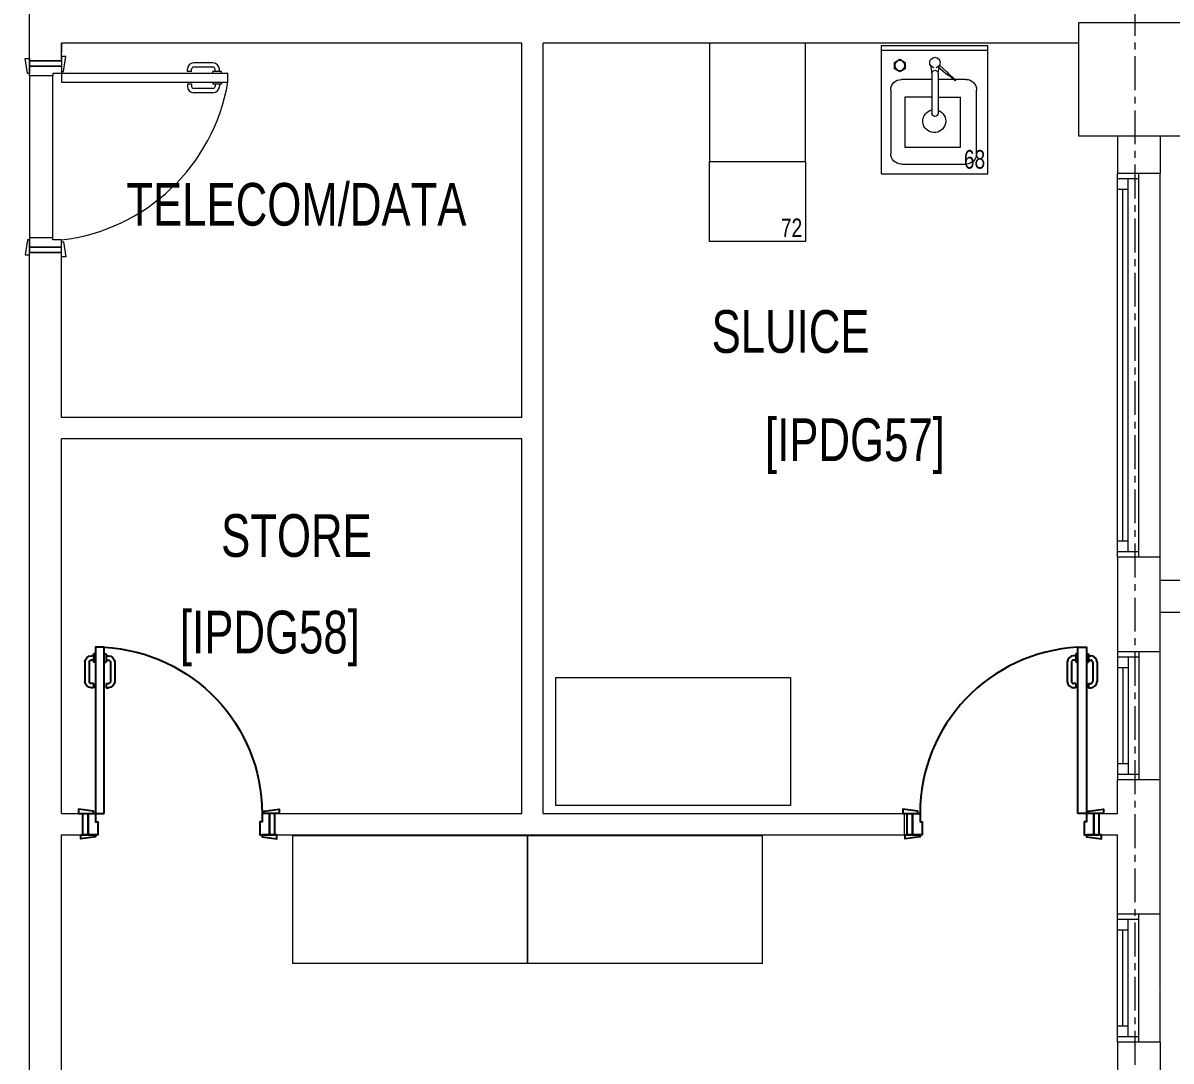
# Model space of a CAD drawing. Header units: millimetres. Extents: x 26027 to 581921, y 7230 to 233891.
# Drawn here: x 475035 to 480418, y 144941 to 149810 of the extents above; entities that cross this region are included whole.
import ezdxf

# ---------------------------------------------------------------- set-up
doc = ezdxf.new("R2010")
doc.units = ezdxf.units.MM
doc.header["$LTSCALE"] = 5
doc.linetypes.add('CENTER', pattern=[50.8, 31.75, -6.35, 6.35, -6.35])
doc.linetypes.add('HIDDEN2', pattern=[0.1875, 0.125, -0.0625])
for name, color, linetype, lineweight in [('72_EGR_BASE_TEXT', 7, 'Continuous', 5), ('Aluminum', 7, 'Continuous', 5), ('car', 250, 'Continuous', 5), ('Medical Equipment and Furniture', 163, 'Continuous', 0), ('Medical Equipment and Furniture1', 163, 'Continuous', 5), ('Proj', 7, 'HIDDEN2', 5), ('Structure', 20, 'Continuous', 5), ('Walls', 32, 'Continuous', 5)]:
    doc.layers.add(name, color=color, linetype=linetype, lineweight=lineweight)
doc.layers.add('axes', color=9, linetype='Continuous')
doc.layers.add('GE-ARCHITECTURAL_ELEMENTS', color=8, linetype='Continuous')
doc.layers.add('EXF', color=7, linetype='Continuous', lineweight=0, true_color=0x4e7e3e)
doc.layers.add('Wooden Joinery', color=7, linetype='Continuous', lineweight=5, true_color=0xffdcd1)
doc.styles.add('X3G_ENTITY_257CFD', font='swisscl.ttf', dxfattribs={"height": 200})
doc.styles.add('X3G_ENTITY_2587EA', font='swisscl.ttf', dxfattribs={"height": 200})

# ---------------------------------------------------------------- blocks, each defined once
blk = doc.blocks.new('WASHER  BEDPAN URINAL FLOOR TYPE')
at = {"layer": 'Medical Equipment and Furniture1'}
for p, q in [((246.7673, -230.2605), (246.3173, -230.2605)), ((246.3173, -230.2605), (246.3173, -230.6355)), ((246.7673, -230.6355), (246.7673, -230.2605))]:
    blk.add_line(p, q, dxfattribs=at)
blk.add_lwpolyline([(246.3173, -231.1905), (246.3173, -230.6355), (246.7673, -230.6355), (246.7673, -231.1905), (246.3173, -231.1905)], dxfattribs=at)
blk = doc.blocks.new('Slop Hopper')
at = {"layer": 'Medical Equipment and Furniture1'}
for p, q in [((1327.37, 1279.91), (1327.37, 1339.91)), ((1327.37, 1339.91), (1377.37, 1339.91)), ((1336.9, 1335.39), (1367.15, 1335.39)), ((1377.37, 1339.91), (1377.37, 1279.91)), ((1331.89, 1300.66), (1331.89, 1330.39)), ((1372.14, 1330.38), (1372.14, 1300.65)), ((1338.53, 1304.04), (1338.53, 1327.46)), ((1338.53, 1327.46), (1364.59, 1327.46)), ((1364.59, 1327.46), (1364.59, 1304.04)), ((1351.16, 1293.73), (1351.16, 1311.59)), ((1354.09, 1292.76), (1354.09, 1311.6)), ((1351.16, 1304.04), (1338.53, 1304.04)), ((1354.09, 1304.04), (1364.59, 1304.04)), ((1336.15, 1292.05), (1333.62, 1290.6)), ((1338.67, 1290.6), (1336.15, 1292.05)), ((1351.16, 1295.65), (1336.89, 1295.65)), ((1350.46, 1288.9), (1351.16, 1292.85)), ((1351.16, 1292.92), (1351.16, 1293.7)), ((1367.14, 1295.65), (1354.09, 1295.65)), ((1354.09, 1292.76), (1354.78, 1288.9)), ((1354.11, 1289.68), (1357.62, 1292.77)), ((1354.74, 1288.96), (1358.25, 1292.05)), ((1357.63, 1292.78), (1359.1, 1293.78)), ((1358.26, 1292.07), (1359.19, 1293.12)), ((1359.1, 1293.78), (1359.39, 1293.97)), ((1359.19, 1293.12), (1359.68, 1293.65)), ((1359.39, 1293.97), (1359.53, 1294.07)), ((1359.53, 1294.07), (1359.65, 1294.16)), ((1361.99, 1296.2), (1359.59, 1294.08)), ((1359.65, 1294.16), (1359.74, 1294.23)), ((1359.68, 1293.65), (1359.79, 1293.78)), ((1359.79, 1293.78), (1359.89, 1293.88)), ((1362.21, 1295.94), (1359.8, 1293.84)), ((1359.89, 1293.88), (1359.97, 1293.97)), ((1359.97, 1293.97), (1360.04, 1294.05)), ((1333.62, 1290.6), (1333.62, 1287.67)), ((1333.62, 1287.67), (1336.15, 1286.2)), ((1336.15, 1286.2), (1338.67, 1287.67)), ((1338.67, 1287.67), (1338.67, 1290.6)), ((1327.37, 1281.91), (1377.37, 1281.91)), ((1377.37, 1279.91), (1327.37, 1279.91))]:
    blk.add_line(p, q, dxfattribs=at)
blk.add_circle((1336.16, 1289.11), 2.3, dxfattribs=at)
for centre, radius, start, end in [((1336.89, 1330.38), 5, 89.9562, 179.9562), ((1367.14, 1330.38), 5, 0, 90), ((1352.31, 1315.19), 5.37, 289.1656, 257.5966), ((1352.62, 1311.59), 1.46, 359.85, 179.85), ((1336.9, 1300.66), 5, 179.9563, 269.9563), ((1367.14, 1300.65), 5, 270, 0), ((1352.63, 1292.81), 1.44, 179.0502, 359.0502), ((1362.07, 1296.1), 0.137, 39.4733, 129.4733), ((1362.12, 1296.06), 0.152, 310.9144, 40.9144), ((1352.62, 1287.73), 2.45, 100.5881, 79.4119)]:
    blk.add_arc(centre, radius, start, end, dxfattribs=at)
blk = doc.blocks.new('A$C72370EFE')
at = {"layer": 'GE-ARCHITECTURAL_ELEMENTS'}
for p, q in [((-0.01, -0.04), (-0.02, -0.04)), ((-0.01, -0.03), (-0.01, -0.07)), ((0, -0.03), (-0.01, -0.03)), ((0.04, -0.03), (0.05, -0.03)), ((0.05, -0.03), (0.05, -0.07)), ((0.05, -0.04), (0.06, -0.04)), ((-0.05, -0.07), (-0.05, -0.16)), ((-0.03, -0.07), (-0.03, -0.16)), ((-0.01, -0.06), (-0.02, -0.06)), ((0, -0.07), (-0.01, -0.07)), ((0.04, -0.07), (0.05, -0.07)), ((0.05, -0.06), (0.06, -0.06)), ((0.07, -0.07), (0.07, -0.16)), ((0.09, -0.07), (0.09, -0.16)), ((-0.01, -0.17), (-0.02, -0.17)), ((-0.01, -0.19), (-0.02, -0.19)), ((-0.01, -0.17), (-0.01, -0.19)), ((0.05, -0.17), (0.06, -0.17)), ((0.05, -0.17), (0.05, -0.19)), ((0.05, -0.19), (0.06, -0.19))]:
    blk.add_line(p, q, dxfattribs=at)
for centre, radius, start, end in [((-0.02, -0.07), 0.03, 90, 180), ((0.06, -0.07), 0.03, 0, 90), ((-0.02, -0.07), 0.01, 90, 180), ((0.06, -0.07), 0.01, 0, 90), ((-0.02, -0.16), 0.03, 180, 270), ((-0.02, -0.16), 0.01, 180, 270), ((0.06, -0.16), 0.01, 270, 0), ((0.06, -0.16), 0.03, 270, 0)]:
    blk.add_arc(centre, radius, start, end, dxfattribs=at)
blk = doc.blocks.new('A$C41DF7AD3')
at = {"layer": 'GE-ARCHITECTURAL_ELEMENTS', "elevation": 0}
for points in [[(820, 780), (820, 1559), (860, 1559), (860, 780)], [(70, 780), (70, 790), (0, 800), (0, 780)], [(870, 780), (870, 790), (940, 800), (940, 780)], [(80, 680), (80, 670), (10, 660), (10, 680)], [(860, 680), (860, 670), (930, 660), (930, 680)]]:
    blk.add_lwpolyline(points, close=True, dxfattribs=at)
for points in [[(45, 780), (45, 680), (20, 680), (20, 780), (45, 780)], [(45, 780), (80, 780), (80, 740), (90, 740), (90, 680), (45, 680), (45, 780)], [(895, 780), (860, 780), (860, 740), (850, 740), (850, 680), (895, 680), (895, 780)], [(895, 780), (895, 680), (920, 680), (920, 780), (895, 780)]]:
    blk.add_lwpolyline(points, dxfattribs=at)
at = {"layer": 'GE-ARCHITECTURAL_ELEMENTS'}
blk.add_arc((860, 780, 0), 780, 92.9397, 180, dxfattribs=at)
at = {"layer": 'GE-ARCHITECTURAL_ELEMENTS', "xscale": 999.9999999998856, "yscale": 999.9999999998856, "zscale": 999.9999999998856}
blk.add_blockref('A$C72370EFE', (820, 1559, 0), dxfattribs=at)

msp = doc.modelspace()

# ---------------------------------------------------------------- hatches: boundary and pattern name
h = msp.add_hatch()
h.set_pattern_fill('CROSS', color=85, scale=10)
h.set_pattern_definition([(0, (368880, 104830), (63.5, 63.5), [31.75, -95.25]), (90, (368895.875, 104814.125), (-63.5, 63.5), [31.75, -95.25])])
edge = h.paths.add_edge_path()
edge.add_line((457685.6, 145694.3), (457685.6, 152806.1))
edge.add_line((457685.6, 152806.1), (462487.4, 152806.1))
edge.add_line((462487.4, 152806.1), (462487.4, 145900.9))
edge.add_line((462487.4, 145900.9), (462587.4, 145901.1))
edge.add_line((462587.4, 145901.1), (462587.4, 152806.1))
edge.add_line((462587.4, 152806.1), (464555.9, 152806.1))
edge.add_line((464555.9, 152806.1), (469284.4, 152806.1))
edge.add_line((469284.4, 152806.1), (471903.7, 152806.1))
edge.add_line((471903.7, 152806.1), (471903.7, 142653.2))
edge.add_line((471903.7, 142653.2), (478231.4, 142645.9))
edge.add_line((478231.4, 142645.9), (478231.4, 142845.2))
edge.add_line((478231.4, 142845.2), (472503.7, 142845.2))
edge.add_line((472503.7, 142845.2), (472503.7, 157840))
edge.add_line((472503.7, 157840), (472504, 159009.2))
edge.add_line((472504, 159009.2), (479768.6, 159009.2))
edge.add_line((479768.6, 159009.2), (479768.6, 159109.2))
edge.add_line((479768.6, 159109.2), (472503.7, 159109.2))
edge.add_line((472503.7, 159109.2), (472503.7, 169315.6))
edge.add_line((472503.7, 169315.6), (478921.1, 169315.6))
edge.add_line((478921.1, 169315.6), (484286.4, 169315.6))
edge.add_line((484286.4, 169315.6), (484286.4, 166351.2))
edge.add_line((484286.4, 166351.2), (484486.4, 166351.2))
edge.add_line((484486.4, 166351.2), (484486.4, 169515.6))
edge.add_line((484486.4, 169515.6), (479083.8, 169515.6))
edge.add_line((479083.8, 169515.6), (479083.8, 190946.9))
edge.add_line((479083.8, 190946.9), (479083.8, 191341.6))
edge.add_line((479083.8, 191341.6), (478883.8, 191341.6))
edge.add_line((478883.8, 191341.6), (478883.8, 195124.3))
edge.add_line((478883.8, 195124.3), (477262.4, 195124.3))
edge.add_line((477262.4, 195124.3), (477262.4, 205421.2))
edge.add_line((477262.4, 205421.2), (474368, 205421.2))
edge.add_line((474368, 205421.2), (469356.9, 205421.2))
edge.add_line((469356.9, 205421.2), (469256.9, 205421.2))
edge.add_line((469256.9, 205421.2), (469256.9, 204391.3))
edge.add_line((469256.9, 204391.3), (469856.9, 204391.3))
edge.add_line((469856.9, 204391.3), (469856.9, 204821.2))
edge.add_line((469856.9, 204821.2), (471179.3, 204821.2))
edge.add_line((471179.3, 204821.2), (471179.3, 204391.3))
edge.add_line((471179.3, 204391.3), (471779.3, 204391.3))
edge.add_line((471779.3, 204391.3), (471779.3, 204821.2))
edge.add_line((471779.3, 204821.2), (476662.4, 204821.2))
edge.add_line((476662.4, 204821.2), (476662.4, 194457.6))
edge.add_line((476662.4, 194457.6), (478283.8, 194457.6))
edge.add_line((478283.8, 194457.6), (478283.8, 169915.6))
edge.add_line((478283.8, 169915.6), (471903.7, 169915.6))
edge.add_line((471903.7, 169915.6), (471903.7, 159212))
edge.add_line((471903.7, 159212), (470513.7, 159212))
edge.add_line((470513.7, 159212), (470513.7, 159112))
edge.add_line((470513.7, 159112), (471903.7, 159112))
edge.add_line((471903.7, 159112), (471903.7, 153006.1))
edge.add_line((471903.7, 153006.1), (462587.4, 153006.1))
edge.add_line((462587.4, 153006.1), (462487.4, 152906.1))
edge.add_line((462487.4, 152906.1), (457585.6, 152906.1))
edge.add_line((457585.6, 152906.1), (457585.6, 145694.3))
at = {"layer": 'EXF'}
h = msp.add_hatch(dxfattribs=at)
h.set_pattern_fill('CROSS', color=256, scale=10)
edge = h.paths.add_edge_path()
edge.add_line((464555.9, 152806.1), (469284.4, 152806.1))
edge.add_line((469284.4, 152806.1), (471903.7, 152806.1))
edge.add_line((471903.7, 152806.1), (471903.7, 142653.2))
edge.add_line((471903.7, 142653.2), (478231.4, 142645.9))
edge.add_line((478231.4, 142645.9), (478231.4, 142845.2))
edge.add_line((478231.4, 142845.2), (472503.7, 142845.2))
edge.add_line((472503.7, 142845.2), (472503.7, 157840))
edge.add_line((472503.7, 157840), (472504, 159009.2))
edge.add_line((472504, 159009.2), (479768.6, 159009.2))
edge.add_line((479768.6, 159009.2), (479768.6, 159109.2))
edge.add_line((479768.6, 159109.2), (472503.7, 159109.2))
edge.add_line((472503.7, 159109.2), (472503.7, 169315.6))
edge.add_line((472503.7, 169315.6), (478921.1, 169315.6))
edge.add_line((478921.1, 169315.6), (484286.4, 169315.6))
edge.add_line((484286.4, 169315.6), (484286.4, 166351.2))
edge.add_line((484286.4, 166351.2), (484486.4, 166351.2))
edge.add_line((484486.4, 166351.2), (484486.4, 169515.6))
edge.add_line((484486.4, 169515.6), (479083.8, 169515.6))
edge.add_line((479083.8, 169515.6), (479083.8, 190946.9))
edge.add_line((479083.8, 190946.9), (479083.8, 191341.6))
edge.add_line((479083.8, 191341.6), (478883.8, 191341.6))
edge.add_line((478883.8, 191341.6), (478883.8, 195124.3))
edge.add_line((478883.8, 195124.3), (477262.4, 195124.3))
edge.add_line((477262.4, 195124.3), (477262.4, 205421.2))
edge.add_line((477262.4, 205421.2), (474368, 205421.2))
edge.add_line((474368, 205421.2), (469356.9, 205421.2))
edge.add_line((469356.9, 205421.2), (469256.9, 205421.2))
edge.add_line((469256.9, 205421.2), (469256.9, 204391.3))
edge.add_line((469256.9, 204391.3), (469856.9, 204391.3))
edge.add_line((469856.9, 204391.3), (469856.9, 204821.2))
edge.add_line((469856.9, 204821.2), (471179.3, 204821.2))
edge.add_line((471179.3, 204821.2), (471179.3, 204391.3))
edge.add_line((471179.3, 204391.3), (471779.3, 204391.3))
edge.add_line((471779.3, 204391.3), (471779.3, 204821.2))
edge.add_line((471779.3, 204821.2), (476662.4, 204821.2))
edge.add_line((476662.4, 204821.2), (476662.4, 194457.6))
edge.add_line((476662.4, 194457.6), (478283.8, 194457.6))
edge.add_line((478283.8, 194457.6), (478283.8, 169915.6))
edge.add_line((478283.8, 169915.6), (471903.7, 169915.6))
edge.add_line((471903.7, 169915.6), (471903.7, 159212))
edge.add_line((471903.7, 159212), (470513.7, 159212))
edge.add_line((470513.7, 159212), (470513.7, 159112))
edge.add_line((470513.7, 159112), (471903.7, 159112))
edge.add_line((471903.7, 159112), (471903.7, 153006.1))
edge.add_line((471903.7, 153006.1), (462587.4, 153006.1))

# ---------------------------------------------------------------- linework, layer by layer
at = {"layer": 'Aluminum'}
for p, q in [((480165.8, 147304, 2.4), (480165.8, 149104, 2.4)), ((480265.8, 147304, 2.4), (480265.8, 149104, 2.4)), ((480265.8, 149079, 2.4), (480165.8, 149079, 2.4)), ((480215.8, 147329, 2.4), (480215.8, 149079, 2.4)), ((480215.8, 149029, 2.4), (480165.8, 149029, 2.4)), ((480190.8, 147379, 2.4), (480190.8, 149029, 2.4)), ((480215.8, 147379, 2.4), (480165.8, 147379, 2.4)), ((480265.8, 147329, 2.4), (480165.8, 147329, 2.4)), ((480165.8, 146860.3, 2.4), (480165.8, 146260.3, 2.4)), ((480265.8, 146835.3, 2.4), (480165.8, 146835.3, 2.4)), ((480215.8, 146835.3, 2.4), (480215.8, 146285.3, 2.4)), ((480265.8, 146860.3, 2.4), (480265.8, 146260.3, 2.4)), ((480215.8, 146785.3, 2.4), (480165.8, 146785.3, 2.4)), ((480190.8, 146785.3, 2.4), (480190.8, 146335.3, 2.4)), ((480215.8, 146335.3, 2.4), (480165.8, 146335.3, 2.4)), ((480265.8, 146285.3, 2.4), (480165.8, 146285.3, 2.4)), ((480165.8, 145030.3, 2.4), (480165.8, 145630.3, 2.4)), ((480265.8, 145605.3, 2.4), (480165.8, 145605.3, 2.4)), ((480215.8, 145055.3, 2.4), (480215.8, 145605.3, 2.4)), ((480265.8, 145030.3, 2.4), (480265.8, 145630.3, 2.4)), ((480215.8, 145555.3, 2.4), (480165.8, 145555.3, 2.4)), ((480190.8, 145105.3, 2.4), (480190.8, 145555.3, 2.4)), ((480215.8, 145105.3, 2.4), (480165.8, 145105.3, 2.4)), ((480265.8, 145055.3, 2.4), (480165.8, 145055.3, 2.4))]:
    msp.add_line(p, q, dxfattribs=at)
at = {"layer": 'axes', "linetype": 'CENTER', "lineweight": 0}
msp.add_line((480248.8, 120285.6, 0), (480248.8, 230811.1, 0), dxfattribs=at)
at = {"layer": 'car'}
for p, q in [((475065.8, 149562.9, 0), (475065.8, 148802.9, 2.4)), ((475175.8, 148802.9, 2.4), (475175.8, 149562.9, 2.4))]:
    msp.add_line(p, q, dxfattribs=at)
at = {"layer": 'Medical Equipment and Furniture', "elevation": 2.4}
for points in [[(478633.2, 146140.4), (477533.2, 146140.4), (477533.2, 146740.4), (478633.2, 146740.4)], [(477400.4, 145398.5), (476300.4, 145398.5), (476300.4, 145998.5), (477400.4, 145998.5)], [(478500.4, 145398.5), (477400.4, 145398.5), (477400.4, 145998.5), (478500.4, 145998.5)]]:
    msp.add_lwpolyline(points, close=True, dxfattribs=at)
at = {"layer": 'Proj'}
for p, q in [((480365.8, 147304, 2.4), (480365.8, 149104, 2.4)), ((487375.8, 147195.3, 2.4), (480365.8, 147195.3, 2.4)), ((487447.9, 147045.3, 2.4), (480365.8, 147045.3, 2.4)), ((480365.8, 146260.3, 2.4), (480365.8, 146860.3, 2.4)), ((480365.8, 145030.3, 2.4), (480365.8, 145630.3, 2.4))]:
    msp.add_line(p, q, dxfattribs=at)
at = {"layer": 'Structure', "elevation": 2.4}
msp.add_lwpolyline([(479983.8, 149280.3), (480513.8, 149280.3), (480513.8, 149810.3), (479983.8, 149810.3)], close=True, dxfattribs=at)
at = {"layer": 'Walls'}
for p, q in [((477373.3, 149715.3, 2.4), (475215.8, 149715.3, 2.4)), ((477373.3, 147959, 2.4), (477373.3, 149715.3, 2.4)), ((479983.8, 149715.3, 2.4), (477473.3, 149715.3, 2.4)), ((477473.3, 146102.8, 2.4), (477473.3, 149715.3, 2.4)), ((480165.8, 149280.3, 2.4), (480165.8, 149104, 1.2)), ((480365.8, 149280.3, 2.4), (480365.8, 149104, 1.2)), ((480365.8, 149104, 1.2), (480165.8, 149104, 1.2)), ((475065.8, 142485.3, 2.4), (475065.8, 148732.9, 2.4)), ((477373.3, 147959, 2.4), (475215.8, 147959, 2.4)), ((477373.3, 147859, 2.4), (475215.8, 147859, 2.4)), ((477373.3, 146102.8, 2.4), (477373.3, 147859, 2.4)), ((480365.8, 147304, 2.4), (480165.8, 147304, 2.4)), ((480165.8, 147304, 5), (480165.8, 146860.3, -1.8)), ((480365.8, 146860.3, 2.4), (480365.8, 147304, -0.3)), ((480365.8, 146860.3, 2.4), (480165.8, 146860.3, 2.4)), ((480365.8, 146260.3, 2.4), (480165.8, 146260.3, 2.4)), ((480165.8, 146102.8, 0), (480165.8, 146260.3, 0)), ((480365.8, 145630.3, 0), (480365.8, 146260.3, 0)), ((475215.8, 146102.8, 2.4), (475315.8, 146102.8, 2.4)), ((476215.8, 146102.8, 2.4), (477373.3, 146102.8, 2.4)), ((477473.3, 146102.8, 2.4), (479180.8, 146102.8, 2.4)), ((480080.8, 146102.8, 2.4), (480165.8, 146102.8, 2.4)), ((475215.8, 146002.8, 2.4), (475315.8, 146002.8, 2.4)), ((476225.8, 146002.8, 2.4), (479180.8, 146002.8, 2.4)), ((480080.8, 146002.8, 2.4), (480165.8, 146002.8, 2.4)), ((480165.8, 145630.3, 0), (480165.8, 146002.8, 0)), ((480365.8, 145630.3, 2.4), (480165.8, 145630.3, 2.4)), ((480165.8, 145030.3, 0), (480165.8, 142991.8, 0)), ((480365.8, 145030.3, 2.4), (480165.8, 145030.3, 2.4)), ((480365.8, 145030.3, 0), (480365.8, 142610.3, 0))]:
    msp.add_line(p, q, dxfattribs=at)
at = {"layer": 'Walls', "elevation": 2.4}
for points in [[(475065.8, 149632.9), (475065.8, 151825.3)], [(475215.8, 149715.3), (475215.8, 149672.9)], [(475215.8, 149632.9), (475215.8, 149715.3)], [(475210.8, 149632.9), (475065.8, 149632.9), (475215.8, 149632.9)], [(475210.8, 148732.9), (475065.8, 148732.9), (475215.8, 148732.9)], [(475215.8, 147959), (475215.8, 148732.9)], [(475215.8, 146102.8), (475215.8, 147859)], [(475315.8, 146102.8), (475315.8, 146002.8)], [(476215.8, 146102.8), (476215.8, 146002.8)], [(479165.8, 146102.8), (479165.8, 146002.8)], [(480080.8, 146102.8), (480080.8, 146002.8)], [(475215.8, 142485.3), (475215.8, 146002.8)]]:
    msp.add_lwpolyline(points, dxfattribs=at)
at = {"layer": 'Wooden Joinery'}
for p, q in [((475805.8, 149582.9, 0), (475805.8, 149592.9, 0)), ((475825.8, 149582.9, 0), (475805.8, 149582.9, 0)), ((475825.8, 149582.9, 0), (475825.8, 149592.9, 0)), ((475925.8, 149622.9, 0), (475835.8, 149622.9, 0)), ((475925.8, 149602.9, 0), (475835.8, 149602.9, 0)), ((475965.8, 149582.9, 0), (475925.8, 149582.9, 0)), ((475925.8, 149572.9, 0), (475925.8, 149582.9, 0)), ((475935.8, 149582.9, 0), (475935.8, 149592.9, 0)), ((475955.8, 149582.9, 0), (475955.8, 149592.9, 0)), ((475965.8, 149572.9, 0), (475965.8, 149582.9, 0)), ((475925.8, 149532.9, 0), (475925.8, 149522.9, 0)), ((475965.8, 149532.9, 0), (475965.8, 149522.9, 0)), ((475805.8, 149522.9, 0), (475805.8, 149512.9, 0)), ((475825.8, 149522.9, 0), (475805.8, 149522.9, 0)), ((475825.8, 149522.9, 0), (475825.8, 149512.9, 0)), ((475925.8, 149502.9, 0), (475835.8, 149502.9, 0)), ((475925.8, 149482.9, 0), (475835.8, 149482.9, 0)), ((475965.8, 149522.9, 0), (475925.8, 149522.9, 0)), ((475935.8, 149522.9, 0), (475935.8, 149512.9, 0)), ((475955.8, 149522.9, 0), (475955.8, 149512.9, 0))]:
    msp.add_line(p, q, dxfattribs=at)
at = {"layer": 'Wooden Joinery', "elevation": 2.4}
for points in [[(475065.8, 149572.9), (475055.8, 149572.9), (475045.8, 149642.9), (475065.8, 149642.9)], [(475215.8, 149582.9), (475225.8, 149582.9), (475235.8, 149652.9), (475215.8, 149652.9)], [(475215.8, 149532.9), (475995.8, 149532.9), (475995.8, 149572.9), (475215.8, 149572.9)], [(475065.8, 148792.9), (475055.8, 148792.9), (475045.8, 148722.9), (475065.8, 148722.9)], [(475215.8, 148782.9), (475225.8, 148782.9), (475235.8, 148712.9), (475215.8, 148712.9)]]:
    msp.add_lwpolyline(points, close=True, dxfattribs=at)
for points in [[(475215.8, 149607.9), (475065.8, 149607.9), (475065.8, 149632.9), (475215.8, 149632.9), (475215.8, 149607.9)], [(475215.8, 149607.9), (475215.8, 149572.9), (475175.8, 149572.9), (475175.8, 149562.9), (475065.8, 149562.9), (475065.8, 149607.9), (475215.8, 149607.9)], [(475215.8, 148757.9), (475215.8, 148792.9), (475175.8, 148792.9), (475175.8, 148802.9), (475065.8, 148802.9), (475065.8, 148757.9), (475215.8, 148757.9)], [(475215.8, 148757.9), (475065.8, 148757.9), (475065.8, 148732.9), (475215.8, 148732.9), (475215.8, 148757.9)]]:
    msp.add_lwpolyline(points, dxfattribs=at)
at = {"layer": 'Wooden Joinery'}
for centre, radius, start, end in [((475835.8, 149592.9, 0), 30, 90, 180), ((475835.8, 149592.9, 0), 10, 90, 180), ((475925.8, 149592.9, 0), 30, 0, 90), ((475925.8, 149592.9, 0), 10, 0, 90), ((475111.5, 149683.8, 2.4), 897.1, 276.6745, 350.3107), ((475835.8, 149512.9, 0), 30, 180, 270), ((475835.8, 149512.9, 0), 10, 180, 270), ((475925.8, 149512.9, 0), 10, 270, 0), ((475925.8, 149512.9, 0), 30, 270, 0)]:
    msp.add_arc(centre, radius, start, end, dxfattribs=at)

# ---------------------------------------------------------------- block references
at = {"layer": 'Medical Equipment and Furniture'}
for name, p, xscale, yscale, zscale, rotation in [('WASHER  BEDPAN URINAL FLOOR TYPE', (231932.9, -81471.8, 2.4), -999.9999999999999, 999.9999999999999, 1000, 179.9992000317731), ('Slop Hopper', (465784.5, 162501.8, 2.4), -10, 10, 10, 180)]:
    msp.add_blockref(name, p, dxfattribs=dict(at, xscale=xscale, yscale=yscale, zscale=zscale, rotation=rotation))
at = {"layer": 'Wooden Joinery', "xscale": -1}
msp.add_blockref('A$C41DF7AD3', (476235.8, 145322.8, 2.4), dxfattribs=at)
at = {"layer": 'Wooden Joinery'}
msp.add_blockref('A$C41DF7AD3', (479160.8, 145322.8, 2.4), dxfattribs=at)

# ---------------------------------------------------------------- texts
at = {"layer": '72_EGR_BASE_TEXT', "char_height": 200, "attachment_point": 2, "style": 'X3G_ENTITY_2587EA'}
for s, insert in [('TELECOM/DATA', (476317.1, 149059.7, 2.4)), ('SLUICE', (478633.9, 148463.1, 2.4)), ('[IPDG57]', (478935.5, 147955.3, 2.4)), ('STORE', (476317.1, 147506.1, 2.4)), ('[IPDG58]', (476192.8, 147053.2, 2.4))]:
    msp.add_mtext(s, dxfattribs=dict(at, insert=insert))
at = {"layer": 'Medical Equipment and Furniture', "char_height": 87.47, "attachment_point": 2, "style": 'X3G_ENTITY_257CFD'}
for s, insert in [('68', (479496.1, 149214.3, 2.4)), ('72', (478638.3, 148893, 2.4))]:
    msp.add_mtext(s, dxfattribs=dict(at, insert=insert))

doc.saveas('drawing.dxf')
